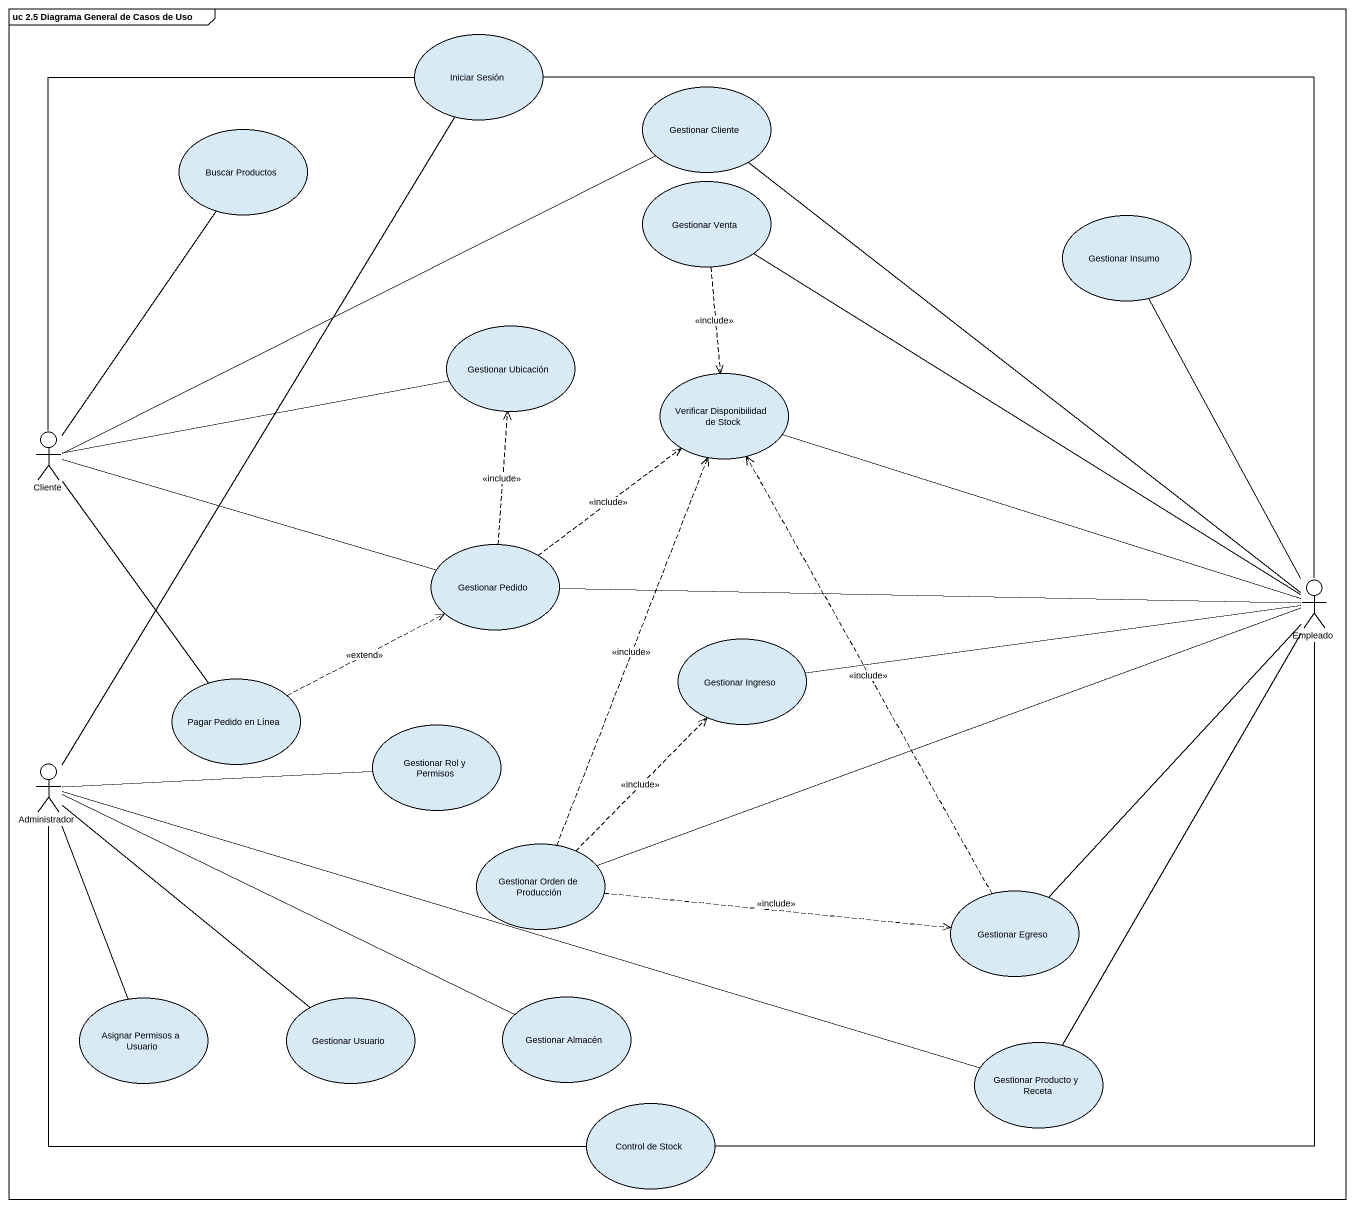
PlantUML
@startuml
mainframe uc 2.5 Diagrama General de Casos de Uso
usecase "Iniciar Sesión" as Iniciar_Sesión
usecase "Gestionar Cliente" as Gestionar_Cliente
usecase "Buscar Productos" as Buscar_Productos
usecase "Gestionar Venta" as Gestionar_Venta
usecase "Gestionar Insumo" as Gestionar_Insumo
usecase "Gestionar Ubicación" as Gestionar_Ubicación
usecase "Verificar Disponibilidad de Stock" as Verificar_Disponibilidad_de
actor Cliente
usecase "Gestionar Pedido" as Gestionar_Pedido
actor Empleado
usecase "Gestionar Ingreso" as Gestionar_Ingreso
usecase "Pagar Pedido en Línea" as Pagar_Pedido_en_Línea
usecase "Gestionar Rol y Permisos" as Gestionar_Rol_y_Permisos
actor Administrador
usecase "Gestionar Orden de Producción" as Gestionar_Orden_de
usecase "Gestionar Egreso" as Gestionar_Egreso
usecase "Asignar Permisos a Usuario" as Asignar_Permisos_a_Usuario
usecase "Gestionar Usuario" as Gestionar_Usuario
usecase "Gestionar Almacén" as Gestionar_Almacén
usecase "Gestionar Producto y Receta" as Gestionar_Producto_y_Receta
usecase "Control de Stock" as Control_de_Stock
Gestionar_Venta ..> Verificar_Disponibilidad_de : <<include>>
Cliente -up- Iniciar_Sesión
Cliente -right- Gestionar_Cliente
Cliente -up- Buscar_Productos
Cliente -right- Gestionar_Ubicación
Cliente -right- Gestionar_Pedido
Cliente -- Pagar_Pedido_en_Línea
Gestionar_Pedido .up.> Gestionar_Ubicación : <<include>>
Gestionar_Pedido .up.> Verificar_Disponibilidad_de : <<include>>
Empleado -up- Iniciar_Sesión
Empleado -up- Gestionar_Cliente
Empleado -up- Gestionar_Venta
Empleado -up- Gestionar_Insumo
Empleado -left- Verificar_Disponibilidad_de
Empleado -left- Gestionar_Pedido
Empleado -left- Gestionar_Ingreso
Empleado -left- Gestionar_Orden_de
Empleado -- Gestionar_Egreso
Empleado -- Gestionar_Producto_y_Receta
Empleado -- Control_de_Stock
Pagar_Pedido_en_Línea .right.> Gestionar_Pedido : <<extend>>
Administrador -up- Iniciar_Sesión
Administrador -right- Gestionar_Rol_y_Permisos
Administrador -- Asignar_Permisos_a_Usuario
Administrador -- Gestionar_Usuario
Administrador -right- Gestionar_Almacén
Administrador -right- Gestionar_Producto_y_Receta
Administrador -right- Control_de_Stock
Gestionar_Orden_de .up.> Verificar_Disponibilidad_de : <<include>>
Gestionar_Orden_de .up.> Gestionar_Ingreso : <<include>>
Gestionar_Orden_de .right.> Gestionar_Egreso : <<include>>
Gestionar_Egreso .up.> Verificar_Disponibilidad_de : <<include>>
@enduml
